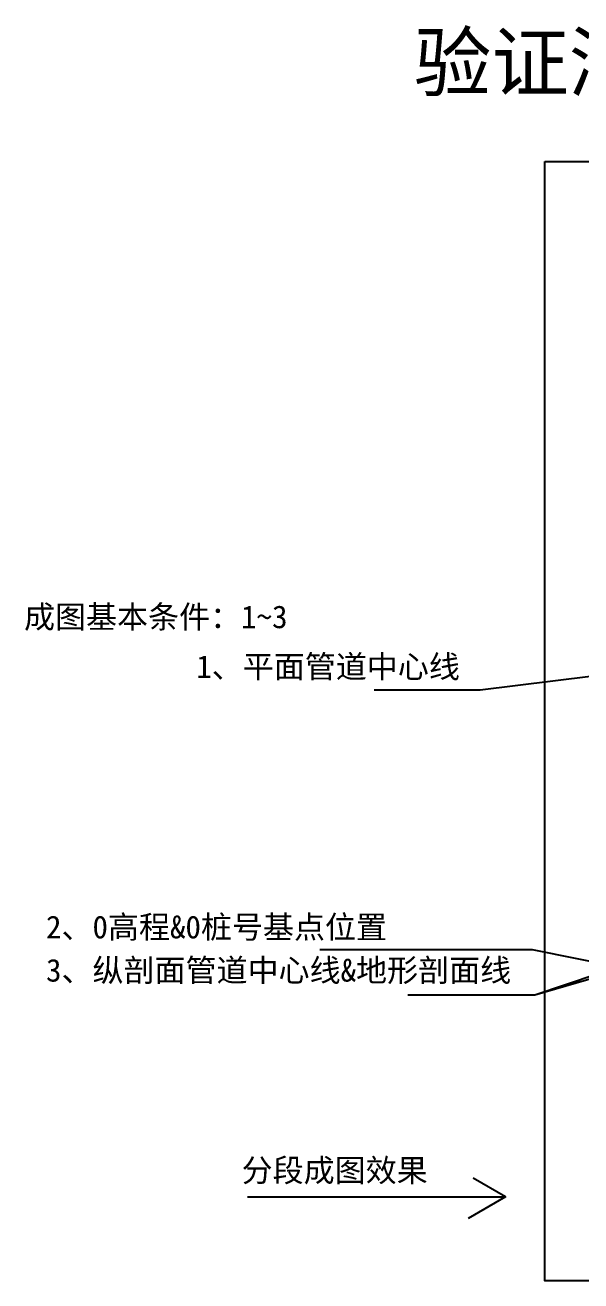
# Model space of a CAD drawing. Header units: millimetres. Extents: x -30 to 39450245, y -4 to 39449270.
# Drawn here: x 39435725 to 39440613, y 2543066 to 2554121 of the extents above; entities that cross this region are included whole.
import ezdxf

# ---------------------------------------------------------------- set-up
doc = ezdxf.new("R2010")
doc.units = ezdxf.units.MM
doc.layers.add('附属设施', color=2, linetype='Continuous')
doc.styles.add('HT', font='simhei.ttf', dxfattribs={"width": 0.8, "bigfont": 'hz.shx'})

msp = doc.modelspace()

# ---------------------------------------------------------------- linework, layer by layer
at = {"layer": '附属设施'}
msp.add_lwpolyline([(39440295.5235, 2552920.4902), (39450244.7037, 2552920.4902), (39450244.7037, 2543065.9285), (39440295.5235, 2543065.9285)], close=True, dxfattribs=at)
for points in [[(39438795.4017, 2548270.6562), (39439726.2377, 2548270.6562), (39440698.0473, 2548390.9825)], [(39438317.4467, 2545984.1817), (39440184.3751, 2545984.1817), (39440984.9816, 2545823.0051)], [(39439090.335, 2545583.8953), (39440207.5205, 2545583.8953), (39441117.0967, 2545847.0235)], [(39440207.5205, 2545583.8953), (39441025.5857, 2545859.8128)]]:
    msp.add_lwpolyline(points, dxfattribs=at)
at = {"layer": '附属设施', "color": 4}
for points in [[(39437679.8907, 2543804.4878), (39439950.9296, 2543804.4878), (39439665.5724, 2543969.2389)], [(39439950.9296, 2543804.4878), (39439621.8924, 2543614.5181)]]:
    msp.add_lwpolyline(points, dxfattribs=at)

# ---------------------------------------------------------------- texts
at = {"layer": '附属设施', "style": 'HT'}
for s, height, p in [('验证测试图', 500, (39439143.8108, 2553543.5469)), ('成图基本条件：1~3', 200, (39435715.3845, 2548812.0277)), ('1、平面管道中心线', 200, (39437230.5126, 2548373.5956)), ('2、0高程&0桩号基点位置', 200, (39435908.7864, 2546081.2965)), ('3、纵剖面管道中心线&地形剖面线', 200, (39435908.7864, 2545700.5396))]:
    msp.add_text(s, height=height, dxfattribs=at).set_placement(p)
at = {"layer": '附属设施', "color": 4, "style": 'HT'}
msp.add_text('分段成图效果', height=200, dxfattribs=at).set_placement((39437629.4246, 2543939.0329))

doc.saveas('drawing.dxf')
